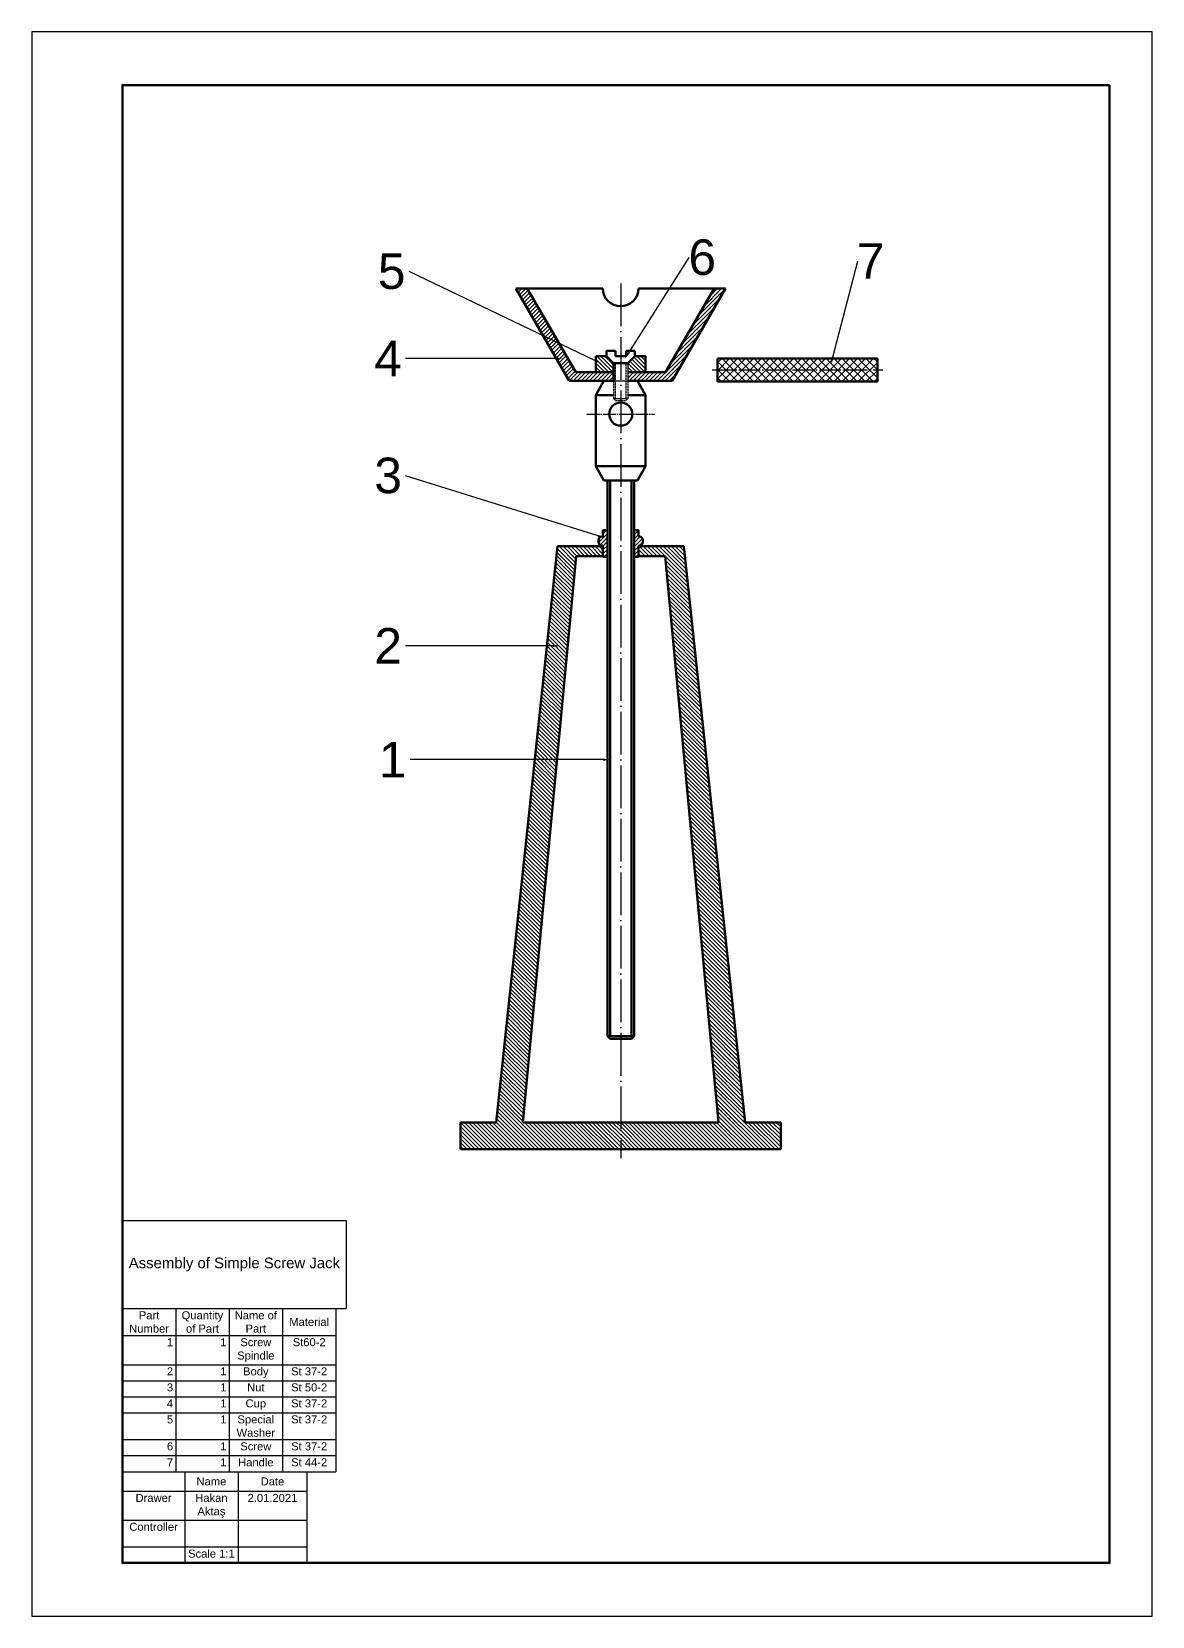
# Model space of a CAD drawing. Header units: millimetres. Extents: x 1170 to 8864, y 892 to 4301.
# Drawn here: x 8234 to 8864, y 892 to 1783 of the extents above; entities that cross this region are included whole.
import ezdxf
from ezdxf import colors
from ezdxf.entities.mleader import LeaderData, LeaderLine
from ezdxf.math import Vec2, Vec3

# ---------------------------------------------------------------- set-up
doc = ezdxf.new("R2010")
doc.units = ezdxf.units.MM
doc.linetypes.add('ACAD_ISO02W100', pattern=[15, 12, -3])
doc.linetypes.add('ACAD_ISO04W100', pattern=[30, 24, -3, 0, -3])
doc.layers.add('Nesne', color=7, linetype='Continuous', lineweight=50)
doc.layers.add('Ölçü', color=7, linetype='Continuous', lineweight=25)
doc.styles.get("Standard").update_dxf_attribs({"font": 'arial.ttf'})
pattern_1 = [(45, (5071.725, 414.7366), (-1.122532, 1.122532), [])]
pattern_2 = [(135, (5071.725, 417.4878), (-1.122532, -1.122532), [])]

# ---------------------------------------------------------------- blocks, each defined once
blk = doc.blocks.new('*T122')
at = {"color": 0, "linetype": 'ByBlock', "lineweight": -2, "transparency": 16777216}
for p, q in [((0, 0), (120, 0)), ((0, 0), (0, -91.78)), ((30, 0), (30, -91.78)), ((60, 0), (60, -91.78)), ((90, 0), (90, -91.78)), ((120, 0), (120, -91.78)), ((0, -15.23), (120, -15.23)), ((0, -31.63), (120, -31.63)), ((0, -40.63), (120, -40.63)), ((0, -49.63), (120, -49.63)), ((0, -58.63), (120, -58.63)), ((0, -73.78), (120, -73.78)), ((0, -82.78), (120, -82.78)), ((0, -91.78), (120, -91.78))]:
    blk.add_line(p, q, dxfattribs=at)
at = {"color": 0, "transparency": 16777216, "char_height": 4.5, "width": 27}
for s, insert, attachment_point in [('Part Number', (15, -7.62), 5), ('Quantity of Part', (45, -7.62), 5), ('Name of Part', (75, -7.62), 5), ('Material', (105, -7.62), 5), ('1', (28.5, -16.73), 3), ('1', (58.5, -16.73), 3), ('Screw Spindle', (75, -16.73), 2), ('St60-2', (105, -16.73), 2), ('2', (28.5, -33.13), 3), ('1', (58.5, -33.13), 3), ('Body', (75, -33.13), 2), ('St 37-2', (105, -33.13), 2), ('3', (28.5, -42.13), 3), ('1', (58.5, -42.13), 3), ('Nut', (75, -42.13), 2), ('St 50-2 ', (105, -42.13), 2), ('4', (28.5, -51.13), 3), ('1', (58.5, -51.13), 3), ('Cup', (75, -51.13), 2), ('St 37-2', (105, -51.13), 2), ('5', (28.5, -60.13), 3), ('1', (58.5, -60.13), 3), ('Special Washer', (75, -60.13), 2), ('St 37-2', (105, -60.13), 2), ('6', (28.5, -75.28), 3), ('1', (58.5, -75.28), 3), ('Screw', (75, -75.28), 2), ('St 37-2', (105, -75.28), 2), ('7', (28.5, -84.28), 3), ('1', (58.5, -84.28), 3), ('Handle', (75, -84.28), 2), ('St 44-2', (105, -84.28), 2)]:
    blk.add_mtext(s, dxfattribs=dict(at, insert=insert, attachment_point=attachment_point))
blk = doc.blocks.new('*T123')
at = {"color": 0, "linetype": 'ByBlock', "lineweight": -2, "transparency": 16777216}
for p, q in [((0, 0), (103.69, 0)), ((0, 0), (0, -51.33)), ((35.04, 0), (35.04, -51.33)), ((65.04, 0), (65.04, -51.33)), ((103.69, 0), (103.69, -51.33)), ((0, -11), (103.69, -11)), ((0, -27.25), (103.69, -27.25)), ((0, -42.33), (103.69, -42.33)), ((0, -51.33), (103.69, -51.33))]:
    blk.add_line(p, q, dxfattribs=at)
at = {"color": 0, "transparency": 16777216, "char_height": 4.5}
for s, insert, width, attachment_point in [('Name', (50.04, -5.5), 27, 5), ('Date', (84.36, -5.5), 35.6476, 5), ('Drawer', (17.52, -12.5), 32.0405, 2), ('Hakan Aktaş', (50.04, -12.5), 27, 2), ('2.01.2021', (84.36, -12.5), 35.6476, 2), ('Controller', (17.52, -28.75), 32.0405, 2), ('Scale 1:1', (50.04, -43.83), 27, 2)]:
    blk.add_mtext(s, dxfattribs=dict(at, insert=insert, width=width, attachment_point=attachment_point))
blk = doc.blocks.new('*T124')
at = {"color": 0, "linetype": 'ByBlock', "lineweight": -2, "transparency": 16777216}
for p, q in [((0, 0), (125.87, 0)), ((0, 0), (0, -49.41)), ((125.87, 0), (125.87, -49.41)), ((0, -49.41), (125.87, -49.41))]:
    blk.add_line(p, q, dxfattribs=at)
at = {"color": 0, "transparency": 16777216, "insert": (62.94, -24.7), "char_height": 6, "width": 122.8729, "attachment_point": 5}
blk.add_mtext('Assembly of Simple Screw Jack', dxfattribs=at)

msp = doc.modelspace()

# ---------------------------------------------------------------- hatches: boundary and pattern name
h = msp.add_hatch()
h.set_pattern_fill('ANSI31', color=256, scale=0.5)
h.set_pattern_definition(pattern_1)
h.paths.add_polyline_path([(8535.894, 1586.81), (8560.894, 1586.81), (8560.894, 1591.651), (8539.611, 1591.651), (8512.406, 1638.772), (8505.894, 1638.772)])
h = msp.add_hatch()
h.set_pattern_fill('ANSI31', color=256, scale=0.5)
h.set_pattern_definition(pattern_1)
h.paths.add_polyline_path([(8593.894, 1586.81), (8623.894, 1638.772), (8617.382, 1638.772), (8590.177, 1591.651), (8568.894, 1591.651), (8568.894, 1586.81)])
h = msp.add_hatch()
h.set_pattern_fill('ANSI31', color=256, scale=0.5, angle=90)
h.set_pattern_definition(pattern_2)
h.paths.add_polyline_path([(8560.894, 1591.651), (8560.894, 1596.81), (8556.894, 1600.651), (8550.894, 1600.651), (8550.894, 1591.651)])
h.paths.add_polyline_path([(8578.894, 1600.651), (8572.894, 1600.651), (8568.894, 1596.81), (8568.894, 1591.651), (8578.894, 1591.651)])
h = msp.add_hatch()
h.set_pattern_fill('ANSI31', color=256, angle=90)
h.set_pattern_definition([(135, (5175.6485, -405.2692), (-2.245064, -2.245064), [])])
h.paths.add_polyline_path([(8619.237, 1586.418), (8709.237, 1586.418), (8709.237, 1599.418), (8619.237, 1599.418)])
h = msp.add_hatch()
h.set_pattern_fill('ANSI31', color=256)
h.set_pattern_definition([(45, (5175.6485, -405.2692), (-2.245064, 2.245064), [])])
h.paths.add_polyline_path([(8619.237, 1586.418), (8709.237, 1586.418), (8709.237, 1599.418), (8619.237, 1599.418)])
h = msp.add_hatch()
h.set_pattern_fill('ANSI31', color=256, scale=0.5)
h.set_pattern_definition([(45, (5071.725, 417.4878), (-1.122532, 1.122532), [])])
h.paths.add_polyline_path([(8557.394, 1502.772), (8554.894, 1502.772), (8554.894, 1499.772, -0.4142136), (8554.394, 1499.272, 0.4142136), (8552.394, 1497.272), (8552.394, 1496.272, 0.4142136), (8554.394, 1494.272, -0.3912447), (8554.892, 1493.812), (8554.894, 1488.772), (8554.894, 1487.772), (8557.394, 1487.772)])
h.paths.add_polyline_path([(8575.394, 1499.272, -0.4142136), (8574.894, 1499.772), (8574.894, 1502.772), (8572.394, 1502.772), (8572.394, 1487.772), (8574.894, 1487.772), (8574.894, 1493.772, -0.4142136), (8575.394, 1494.272, 0.4142136), (8577.394, 1496.272), (8577.394, 1497.272, 0.4142136)])
h = msp.add_hatch()
h.set_pattern_fill('ANSI31', color=256, scale=0.5, angle=90)
h.set_pattern_definition([(135, (4784.6593, 417.0272), (-1.122532, -1.122532), [])])
h.paths.add_polyline_path([(8539.892, 1488.312), (8554.892, 1488.312), (8554.892, 1493.812), (8529.392, 1493.812), (8494.892, 1169.816), (8509.892, 1169.816)])
h.paths.add_polyline_path([(8509.892, 1169.816), (8494.892, 1169.816), (8474.892, 1169.816), (8474.892, 1154.816), (8489.892, 1154.816), (8564.892, 1154.816), (8564.892, 1169.816)])
h = msp.add_hatch()
h.set_pattern_fill('ANSI31', color=256, scale=0.5, angle=90)
h.set_pattern_definition(pattern_2)
h.paths.add_polyline_path([(8654.895, 1169.816), (8634.89, 1169.816), (8600.394, 1493.772), (8598.105, 1493.772), (8574.894, 1493.772), (8574.894, 1488.272), (8589.894, 1488.272), (8619.89, 1169.816), (8564.895, 1169.816), (8564.895, 1154.816), (8639.895, 1154.816), (8654.895, 1154.816)])

# ---------------------------------------------------------------- linework, layer by layer
at = {"linetype": 'ACAD_ISO04W100'}
msp.add_line((8564.894, 1641.523), (8564.896, 1149.816), dxfattribs=at)
at = {"lineweight": 50}
for p, q in [((8535.894, 1586.81), (8505.894, 1638.772)), ((8505.894, 1638.772), (8512.406, 1638.772)), ((8539.611, 1591.651), (8512.406, 1638.772)), ((8512.406, 1638.772), (8554.894, 1638.772)), ((8574.894, 1638.772), (8617.382, 1638.772)), ((8590.177, 1591.651), (8617.382, 1638.772)), ((8593.894, 1586.81), (8623.894, 1638.772)), ((8617.382, 1638.772), (8623.894, 1638.772)), ((8550.894, 1600.651), (8550.894, 1591.651)), ((8550.894, 1600.651), (8556.894, 1600.651)), ((8556.894, 1600.651), (8556.894, 1603.651)), ((8556.894, 1603.651), (8561.894, 1603.651)), ((8560.894, 1596.81), (8556.894, 1600.651)), ((8564.894, 1596.81), (8560.894, 1596.81)), ((8560.894, 1596.81), (8560.894, 1586.81)), ((8561.894, 1603.651), (8561.894, 1600.651)), ((8561.894, 1600.651), (8564.894, 1600.651)), ((8564.894, 1600.651), (8567.894, 1600.651)), ((8564.894, 1596.81), (8568.894, 1596.81)), ((8567.894, 1600.651), (8567.894, 1603.651)), ((8567.894, 1603.651), (8572.894, 1603.651)), ((8568.894, 1596.81), (8572.894, 1600.651)), ((8572.894, 1603.651), (8572.894, 1600.651)), ((8578.894, 1600.651), (8572.894, 1600.651)), ((8578.894, 1591.651), (8578.894, 1600.651)), ((8619.237, 1599.418), (8619.237, 1586.418)), ((8619.237, 1599.418), (8709.237, 1599.418)), ((8709.237, 1599.418), (8709.237, 1586.418)), ((8560.894, 1586.81), (8535.894, 1586.81)), ((8560.894, 1591.651), (8539.611, 1591.651)), ((8550.894, 1578.81), (8555.513, 1586.81)), ((8568.894, 1591.651), (8590.177, 1591.651)), ((8568.894, 1586.81), (8593.894, 1586.81)), ((8578.894, 1578.81), (8574.275, 1586.81)), ((8709.237, 1586.418), (8619.237, 1586.418)), ((8550.894, 1578.81), (8550.894, 1538.81)), ((8550.894, 1578.81), (8560.894, 1578.81)), ((8568.894, 1578.81), (8578.894, 1578.81)), ((8578.894, 1538.81), (8578.894, 1578.81)), ((8550.894, 1538.81), (8555.513, 1530.81)), ((8550.894, 1538.81), (8578.894, 1538.81)), ((8578.894, 1538.81), (8574.275, 1530.81)), ((8555.513, 1530.81), (8574.275, 1530.81)), ((8557.394, 1530.81), (8557.394, 1218.31)), ((8558.894, 1530.81), (8558.894, 1218.31)), ((8570.894, 1530.81), (8570.894, 1218.31)), ((8572.394, 1530.81), (8572.394, 1218.307)), ((8552.394, 1497.272), (8552.394, 1496.272)), ((8557.394, 1502.772), (8554.894, 1502.772)), ((8572.394, 1502.772), (8572.394, 1487.772)), ((8572.394, 1502.772), (8574.894, 1502.772)), ((8577.394, 1497.272), (8577.394, 1496.272)), ((8529.392, 1493.812), (8494.892, 1169.816)), ((8539.892, 1488.312), (8509.892, 1169.816)), ((8554.892, 1493.812), (8529.392, 1493.812)), ((8554.892, 1488.312), (8539.892, 1488.312)), ((8554.892, 1488.312), (8554.892, 1493.812)), ((8554.894, 1487.772), (8554.894, 1493.772)), ((8574.894, 1487.772), (8574.894, 1493.772)), ((8574.894, 1493.772), (8600.394, 1493.772)), ((8574.894, 1488.272), (8589.894, 1488.272)), ((8589.894, 1488.272), (8619.894, 1169.776)), ((8600.394, 1493.772), (8634.894, 1169.776)), ((8558.894, 1216.81), (8557.394, 1218.31)), ((8557.394, 1218.31), (8572.394, 1218.31)), ((8570.897, 1216.81), (8558.894, 1216.81)), ((8570.897, 1216.81), (8572.397, 1218.31)), ((8474.892, 1154.816), (8474.892, 1169.816)), ((8474.892, 1169.816), (8494.892, 1169.816)), ((8509.892, 1169.816), (8564.892, 1169.816)), ((8619.895, 1169.816), (8564.895, 1169.816)), ((8654.895, 1169.816), (8634.895, 1169.816)), ((8654.895, 1154.816), (8654.895, 1169.816)), ((8489.892, 1154.816), (8474.892, 1154.816)), ((8564.892, 1154.816), (8489.892, 1154.816)), ((8564.895, 1154.816), (8639.895, 1154.816)), ((8639.895, 1154.816), (8654.895, 1154.816))]:
    msp.add_line(p, q, dxfattribs=at)
at = {"color": 0, "linetype": 'ACAD_ISO02W100', "ltscale": 0.1}
for p, q in [((8561.894, 1576.81), (8561.894, 1596.81)), ((8567.894, 1576.81), (8567.894, 1596.81)), ((8560.894, 1586.81), (8560.894, 1576.81)), ((8568.894, 1586.81), (8568.894, 1576.81)), ((8560.894, 1576.81), (8561.894, 1575.81)), ((8560.894, 1576.81), (8568.894, 1576.81)), ((8561.894, 1575.81), (8567.894, 1575.81)), ((8568.894, 1576.81), (8567.894, 1575.81))]:
    msp.add_line(p, q, dxfattribs=at)
for p, q in [((8568.894, 1596.81), (8568.894, 1586.81)), ((8555.513, 1586.81), (8574.275, 1586.81)), ((8550.894, 1561.613), (8550.894, 1574.613)), ((8564.894, 1530.81), (8558.894, 1530.81)), ((8557.394, 1487.772), (8557.394, 1502.772)), ((8529.392, 1493.812), (8531.682, 1493.812)), ((8552.394, 1496.272), (8552.394, 1496.575)), ((8554.892, 1493.812), (8554.894, 1488.772)), ((8600.394, 1493.772), (8598.105, 1493.772))]:
    msp.add_line(p, q)
at = {"color": 0}
msp.add_line((8568.894, 1591.651), (8578.894, 1591.651), dxfattribs=at)
at = {"color": 0, "linetype": 'ACAD_ISO04W100', "ltscale": 0.5}
msp.add_line((8616.237, 1592.918), (8712.237, 1592.918), dxfattribs=at)
at = {"linetype": 'ACAD_ISO04W100', "ltscale": 0.3}
msp.add_line((8545.894, 1568.113), (8583.894, 1568.113), dxfattribs=at)
at = {"lineweight": 50}
for points in [[(8554.894, 1502.772), (8554.894, 1499.772, -0.4142136), (8554.394, 1499.272), (8554.394, 1499.272)], [(8574.894, 1502.772), (8574.894, 1499.772, 0.4142136), (8575.394, 1499.272), (8575.394, 1499.272)]]:
    msp.add_lwpolyline(points, format="xyb", dxfattribs=at)
for points in [[(8554.894, 1487.772), (8557.394, 1487.772)], [(8574.894, 1487.772), (8572.394, 1487.772)]]:
    msp.add_lwpolyline(points, dxfattribs=at)
msp.add_circle((8564.894, 1568.113), 6.5, dxfattribs=at)
for centre, radius, start, end in [((8564.894, 1638.772), 10, 180, 0), ((8554.394, 1497.272), 2, 90, 180), ((8575.394, 1497.272), 2, 0, 90), ((8554.394, 1496.272), 2, 180, 270), ((8554.394, 1493.772), 0.5, 0, 90), ((8575.394, 1493.772), 0.5, 90, 180), ((8575.394, 1496.272), 2, 270, 0)]:
    msp.add_arc(centre, radius, start, end, dxfattribs=at)
at = {"layer": 'Nesne'}
msp.add_lwpolyline([(8839.768, 1753.136), (8284.768, 1753.136), (8284.768, 922.136), (8839.768, 922.136), (8839.768, 1753.136)], dxfattribs=at)
at = {"layer": 'Ölçü'}
msp.add_lwpolyline([(8233.768, 892.136), (8863.768, 892.136), (8863.768, 1783.136), (8233.768, 1783.136)], close=True, dxfattribs=at)

# ---------------------------------------------------------------- block references
for name, p in [('*T124', (8284.768, 1114.652)), ('*T122', (8284.768, 1065.242)), ('*T123', (8284.768, 973.462))]:
    msp.add_blockref(name, p)

# ---------------------------------------------------------------- leaders
at = {"color": 0}
ml = msp.add_multileader_mtext('Standard', dxfattribs=at)
ml.set_content('6')
ml.set_leader_properties()
ml.build(insert=Vec2(0, 0))
ml.multileader.update_dxf_attribs({"dogleg_length": 0})
ctx = ml.context
ctx.base_point, ctx.char_height, ctx.plane_origin = Vec3(8603.31, 1656.187), 20, Vec3(8563.208, 1584.087)
ctx.text_align_type = 2
notes = []
notes.append((ctx, [(0, (1, 1, 0), (8603.31, 1656.187), (1, 0), 0, [(0, [(8567.265, 1599.224)], 0, [])])]))
ctx.mtext.insert, ctx.mtext.alignment, ctx.mtext.flow_direction = Vec3(8618.516, 1666.358), 3, 5
ml = msp.add_multileader_mtext('Standard', dxfattribs=at)
ml.set_content('5')
ml.set_leader_properties()
ml.build(insert=Vec2(0, 0))
ml.multileader.update_dxf_attribs({"dogleg_length": 0})
ctx = ml.context
ctx.base_point, ctx.char_height, ctx.plane_origin = Vec3(8428.655, 1648.294), 20, Vec3(8554.049, 1596.617)
ctx.text_align_type = 2
notes.append((ctx, [(0, (1, 1, 0), (8445.915, 1648.294), (-1, 0), 0, [(0, [(8554.049, 1596.617)], 0, [])])]))
ctx.mtext.insert, ctx.mtext.alignment, ctx.mtext.flow_direction = Vec3(8443.915, 1658.465), 3, 5
ml = msp.add_multileader_mtext('Standard', dxfattribs=at)
ml.set_content('7')
ml.set_leader_properties()
ml.build(insert=Vec2(0, 0))
ml.multileader.update_dxf_attribs({"dogleg_length": 0})
ctx = ml.context
ctx.base_point, ctx.char_height, ctx.plane_origin = Vec3(8698.31, 1654.187), 20, Vec3(8683.176, 1596.172)
ctx.text_align_type = 2
notes.append((ctx, [(0, (1, 1, 0), (8698.31, 1654.187), (1, 0), 0, [(0, [(8683.176, 1596.172)], 0, [])])]))
ctx.mtext.insert, ctx.mtext.alignment, ctx.mtext.flow_direction = Vec3(8713.257, 1664.187), 3, 5
ml = msp.add_multileader_mtext('Standard', dxfattribs=at)
ml.set_content('4')
ml.set_leader_properties()
ml.build(insert=Vec2(0, 0))
ml.multileader.update_dxf_attribs({"dogleg_length": 0})
ctx = ml.context
ctx.base_point, ctx.char_height, ctx.plane_origin = Vec3(8426.082, 1599.379), 20, Vec3(8532.261, 1599.379)
ctx.text_align_type = 2
notes.append((ctx, [(0, (1, 1, 0), (8443.915, 1599.379), (-1, 0), 0, [(0, [(8532.261, 1599.379)], 0, [])])]))
ctx.mtext.insert, ctx.mtext.alignment, ctx.mtext.flow_direction = Vec3(8441.915, 1609.379), 3, 5
ml = msp.add_multileader_mtext('Standard', dxfattribs=at)
ml.set_content('3')
ml.set_leader_properties()
ml.build(insert=Vec2(0, 0))
ml.multileader.update_dxf_attribs({"dogleg_length": 0})
ctx = ml.context
ctx.base_point, ctx.char_height, ctx.plane_origin = Vec3(8426.819, 1533.458), 20, Vec3(8556.039, 1498.404)
ctx.text_align_type = 2
notes.append((ctx, [(0, (1, 1, 0), (8443.915, 1533.458), (-1, 0), 0, [(0, [(8556.039, 1498.404)], 0, [])])]))
ctx.mtext.insert, ctx.mtext.alignment, ctx.mtext.flow_direction = Vec3(8441.915, 1543.636), 3, 5
ml = msp.add_multileader_mtext('Standard', dxfattribs=at)
ml.set_content('2')
ml.set_leader_properties()
ml.build(insert=Vec2(0, 0))
ml.multileader.update_dxf_attribs({"dogleg_length": 0})
ctx = ml.context
ctx.base_point, ctx.char_height, ctx.plane_origin = Vec3(8426.669, 1437.829), 20, Vec3(8530.841, 1437.829)
ctx.text_align_type = 2
notes.append((ctx, [(0, (1, 1, 0), (8443.915, 1437.829), (-1, 0), 0, [(0, [(8530.841, 1437.829)], 0, [])])]))
ctx.mtext.insert, ctx.mtext.alignment, ctx.mtext.flow_direction = Vec3(8441.915, 1447.829), 3, 5
ml = msp.add_multileader_mtext('Standard', dxfattribs=at)
ml.set_content('1')
ml.set_leader_properties()
ml.build(insert=Vec2(0, 0))
ml.multileader.update_dxf_attribs({"dogleg_length": 0})
ctx = ml.context
ctx.base_point, ctx.char_height, ctx.plane_origin = Vec3(8435.166, 1373.81), 20, Vec3(8558.894, 1373.81)
ctx.text_align_type = 2
notes.append((ctx, [(0, (1, 1, 0), (8446.533, 1373.81), (-1, 0), 0, [(0, [(8558.894, 1373.81)], 0, [])])]))
ctx.mtext.insert, ctx.mtext.alignment, ctx.mtext.flow_direction = Vec3(8444.533, 1383.81), 3, 5
for ctx, leaders in notes:
    for number, flags, end, landing, length, lines in leaders:
        leader = LeaderData()
        leader.index, (leader.has_last_leader_line, leader.has_dogleg_vector, leader.attachment_direction) = number, flags
        leader.last_leader_point, leader.dogleg_vector, leader.dogleg_length = Vec3(end), Vec3(landing), length
        for number, points, colour, breaks in lines:
            line = LeaderLine()
            line.index, line.vertices, line.color, line.breaks = number, Vec3.list(points), colors.encode_raw_color(colour), breaks
            leader.lines.append(line)
        ctx.leaders.append(leader)

doc.saveas('drawing.dxf')
